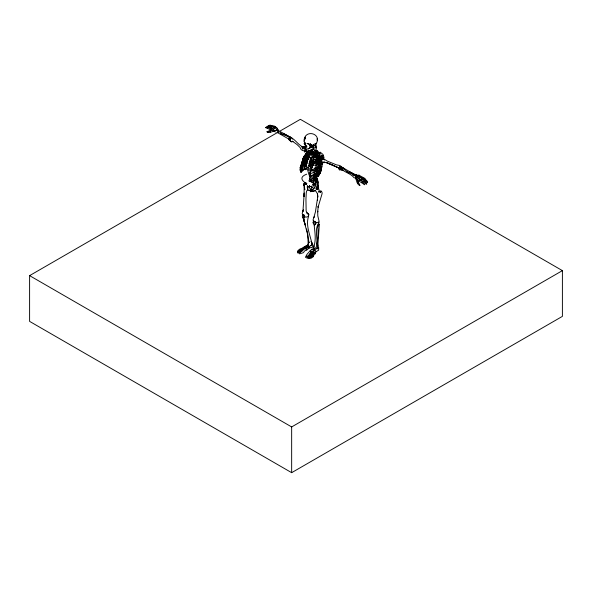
<?xml version="1.0" encoding="UTF-8"?>
<svg xmlns="http://www.w3.org/2000/svg" width="592" height="592" viewBox="0 0 592 592"><rect width="100%" height="100%" fill="white"/><g stroke="black" fill="none" stroke-linecap="round" stroke-linejoin="round"><path stroke-width="0.89" d="M316.039 182.691L316.498 181.27L316.135 181.544M317.549 182.314L317.083 188.707M317.245 188.315L317.06 188.641L317.993 185.244M311.333 186.236L311.991 187.79L310.571 189.373L309.327 187.412L309.505 185.481L308.691 187.331L309.897 186.45L310.844 186.48M313.819 250.327L313.827 249.365L313.138 248.921L311.74 249.343L313.079 249.373L311.74 249.343M303.918 184.164L304.806 189.61L304.177 186.561L304.066 196.574M310.223 151.841L309.905 154.238M311.377 146.157L311.644 145.04M320.672 171.14L320.723 168.898M316.75 179.672L316.787 178.399L316.801 179.739M318.385 172.346L318.185 173.027L317.179 169.541M311.407 144.677L312.384 145.75L312.036 145.58M316.143 179.169L316.18 180.02L316.239 178.828M311.377 149.991L307.337 151.345L306.441 150.879L305.361 148.836L305.849 146.106M317.001 160.898L316.964 161.853L315.344 162.275M312.635 251.704L311.94 250.867L306.952 258.408L309.653 255.966L311.57 252.636L312.391 252.177M304.088 196.463L304.229 192.985L302.934 211.455L303.111 210.478M305.272 145.092L305.812 143.353L305.272 145.092L305.546 143.079L303.999 141.606C303.874 127.909 323.706 133.681 315.477 144.7L316.261 143.286L315.277 145.092M309.808 178.74L310.082 180.826L312.532 182.24L314.004 181.189L313.908 179.887M305.553 155.393L303.282 158.16L303.222 158.723L305.687 155.925L303.097 158.797L302.956 161.779L302.956 158.227L305.405 155.333L307.766 154.164M316.047 181.581L316.01 182.336L316.306 178.806M320.679 168.964L320.568 171.288C318.577 174.277 316.779 178.273 313.405 178.51L312.043 177.718M341.11 167.477L340.948 166.3L339.889 165.538L336.485 164.865L327.258 161.091L324.105 159.085L322.462 159.181L321.404 160.772M309.853 175.95L310.282 176.83M316.838 163.688L316.905 162.578M317.763 187.176L317.06 188.641L317.334 186.606M313.967 175.646L313.856 177.304L313.057 177.8M317.179 188.448L317.268 186.924L317.149 188.811L316.535 188.286L317.408 184.815M304.281 143.101L304.281 143.915L305.679 145.558L305.487 144.996L305.42 148.673L305.605 147.297M364.517 179.058L364.938 178.444L359.551 175.521L358.648 176.875M302.231 163.732L302.357 162.097M305.857 146.994L305.331 150.546L305.428 148.895M315.403 168.594L315.514 167.95L316.246 168.01L318.296 170.903M310.097 258.156L309.461 258.526L311.007 255.685L311.747 255.966L311.34 255.263L311.88 255.189L313.449 251.77L314.034 251.97L314.078 252.888L312.199 255.892L310.178 258.097M309.831 176.497L309.72 178.858L311.769 180.234L313.02 180.175L313.841 179.346L313.834 178.007M319.776 157.968L319.85 157.132M302.549 147.541L302.386 149.14L302.29 148.666M304.281 143.915L304.614 142.073M316.076 247.996C317.638 240.759 318.718 232.93 317.615 225.604L318.503 224.287L319.354 224.309L317.749 246.849L317.749 244.696L317.926 248.551L317.068 248.914L316.298 248.396M303.097 158.797L302.69 162.26L306.301 164.635L306.286 166.419L306.693 165.079L303.474 164.694L302.024 163.436M304.066 183.49L303.896 185.348L304.066 183.49L305.539 182.44M305.235 150.131L305.383 148.881L305.132 151.16M318.185 173.027L318.289 172.213L318.2 172.886M320.76 168.787L320.583 170.259L321.278 166.885M317.231 160.809L319.473 159.736M302.26 163.784L302.667 160.721L302.423 161.283M314.322 216.679L313.834 217.516L315.418 211.951L317.852 196.137L317.467 193.688L317.697 197.151L317.364 193.569L315.344 190.328M314.789 177.186C317.638 175.099 320.716 172.339 320.953 168.579M316.387 158.641L316.986 157.805M316.158 180.427C314.618 186.983 317.12 186.954 311.163 190.091L312.421 190.076L309.875 189.914L310.445 191.719L315.21 190.609M311.681 182.055L313.679 183.52L313.96 185.54L315.573 184.038M324.453 161.956L323.891 162.889L323.165 162.127M313.575 181.211L313.723 180.294M316.106 179.139L316.801 177.955L317.423 178.148L317.719 180.567M306.804 147.179L306.767 146.046M321.537 167.225C321.375 172.302 318.045 177.289 313.353 179.161C308.24 177.889 308.869 171.872 306.871 168.143L306.101 168.143L306.871 168.143M298.028 251.193L305.309 246.945M315.506 183.809L315.64 184.415L315.98 183.638L315.462 184.06L316.061 184.793M318.518 159.403L318.659 158.663M320.79 170.022C322.144 172.612 313.309 181.344 319.71 173.449L318.126 175.942L319.473 173.774M309.742 147.119L309.623 147.719L310.038 147.171L311.14 147.378M316.698 164.539L316.461 165.716L315.277 165.945M314.796 177.889L314.685 176.816M301.839 164.317L301.321 166.729L301.136 165.878L302.179 167.27M358.752 176.372L358.922 175.602L358.071 175.609M320.716 170.378L321.552 167.048M320.649 169.593L321.049 167.817M313.73 158.116L313.56 159.529L313.989 159.84M322.322 158.508L322.507 157.679L322.351 158.693L323.04 159.5L322.048 158.234M322.041 163.57L321.9 164.176L320.886 160.647L318.437 159.196M267.532 127.968L268.354 127.184L270.551 127.887M315.151 182.699L315.358 181.115M313.212 162.593L312.776 164.598L313.146 165.02M316.957 248.411L315.27 249.447L314.308 249.417L313.353 247.426L314.241 246.02M298.139 251.874L305.413 246.864L305.842 248.033M313.168 152.699L313.235 154.083L314.182 155.333L313.664 154.231M313.782 156.606L313.634 158.049L314.056 158.293M310.682 171.428L310.156 173.937L310.63 174.573M316.291 166.5L315.869 168.143L315.003 168.143L315.669 168.927M313.434 161.216L313.605 162.83M358.012 176.867L358.249 175.95L358.545 176.246L358.153 176.216M314.766 177.726L314.988 176.89L313.338 176.542M304.503 140.482L305.465 137.152L304.332 139.756L305.309 137.492L305.198 137.892M313.383 146.313L313.005 147.674L313.405 146.661M301.898 162.075L300.773 166.167L302.186 168.52M313.494 154.031L313.864 155.881M322.514 156.673L322.929 155.652L321.796 156.754M314.581 179.872L314.737 179.324L315.669 181.004L314.84 180.123M269.434 125.933L270.093 125.164L271.38 125.756M311.311 169.356L310.852 171.177L311.222 171.643M312.702 164.842L312.199 166.67L312.561 167.151M320.524 192.156L320.886 190.927L321.996 192.171L322.1 193.658L318.067 207.207L318.244 206.268L317.697 211.869L317.749 211.181L317.786 215.821L319.177 221.674L316.89 222.836L315.21 221.963M268.021 126.851L267.614 127.006L268.309 127.421M301.779 164.739L300.581 168.75L300.277 167.847L301.572 164.62M312.021 167.048L311.481 169.075L311.932 169.734M317.112 156.059L316.883 156.791L318.252 156.695M320.716 191.453L320.886 190.927L320.228 192.393L320.894 191.401L320.376 192.341L319.436 191.394M313.56 155.866L313.753 155.274M303.444 209.775L302.194 213.379L302.542 214.533M270.514 125.874L271.491 125.415L273.267 126.562M269.604 125.363L268.968 126.029L268.768 125.696L270.093 125.164M269.604 128.568L270.596 127.754L273.667 129.063M322.277 158.33L322.507 157.679M314.53 150.849L313.442 151.648L312.665 151.337L312.761 150.509M300.558 168.335L299.989 169.867L300.928 172.294L304.155 168.705M363.754 181.293L364.48 180.449L361.941 178.599L361.083 179.531M316.246 153.668L316.779 153.039M314.182 247.574L313.76 246.672C316.542 239.22 314.574 230.806 313.975 223.103M306.626 154.675L307.544 152.248M270.699 127.302L271.75 126.518L274.695 128.205M301.572 163.94L299.974 168.017L301.483 170.104L300.544 170.896L301.439 170.644L300.166 169.704L301.247 171.724L300.928 172.294L302.305 170.903M312.776 152.381L314.204 153.683L315.314 153.254L315.41 152.507L317.238 152.714M305.79 168.431L305.679 169.741L306.427 169.186M311.644 244.748L311.636 243.393M317.334 200.333L317.578 199.756M308.972 150.546L308.373 151.944L308.639 153.261M322.455 157.872L321.922 158.197M309.594 153.898L309.912 153.18M309.431 173.271L309.808 172.746L310.016 173.93M313.642 145.432L314.382 143.789M321.626 162.23L320.05 165.701L316.846 168.491L312.435 169.453M358.515 176.66L359.174 175.217L357.509 175.121L356.532 175.839L355.896 178.821M318.126 189.077L318.429 187.353M322.203 162.8L320.339 166.655M315.832 181.825L315.987 180.368L313.812 179.85M301.099 169.282L300.61 170.267L301.15 171.436L300.677 171.636L301.476 170.37M308.314 243.43L308.839 242.372M313.989 155L313.235 155.896M309.409 146.061L309.794 145.321L309.32 144.241L309.675 145.003M304.451 150.953L304.103 151.604L304.621 152.077L306.227 151.219M313.346 189.292L314.197 187.701L313.575 184.556M321.241 158.797L319.525 161.979L316.054 163.866M313.501 152.581L313.834 153.927L313.375 153.35M317.467 187.908L317.06 188.641L318.244 185.622L318.385 182.218L316.75 178.754M298.198 251.63L297.717 252.347L300.322 251.163M304.969 155.985L306.486 153.306L305.198 155.622L306.086 158.316L308.395 159.352L308.462 158.545L307.107 157.361L306.493 154.63L307.389 152.026L308.55 150.834M361.764 182.41L362.474 181.626L364.842 184.408M290.42 138.772L290.058 139.201L287.631 138.395L277.026 132.364M316.542 152.81L316.158 152.381L316.639 152.063M317.416 158.227L317.179 159.485M317.527 157.331L317.305 157.679L317.763 156.976L317.06 157.738M302.778 250.379L301.432 251.644L297.724 252.984L301.432 250.261L302.416 250.268L301.787 250.298L305.724 247.153L306.345 248.359L305.043 248.684M309.838 168.232L312.657 166.3M266.267 127.339L269.811 126.429M272.209 126.718L273.363 126.422L275.724 128.198M302.675 165.309L300.529 168.528L303.385 164.598M357.191 177.8L357.923 177.341M298.072 250.927L297.584 251.681L301.047 250.386M359.477 180.493L360.365 179.628L362.385 181.774M310.63 146.905C310.578 148.281 306.375 149.85 308.95 148.363M314.063 145.898L312.805 146.979L313.605 146.387M318.289 157.576L319.517 156.887L320.679 157.013M316.283 161.897L315.847 162.208M315.684 154.949L316.269 154.186L315.469 152.743M318.622 187.679L316.705 189.603M313.908 217.382L313.124 219.617L313.368 221.475L314.137 222.059L313.375 220.986L314.137 222.059M307.485 161.372L307.707 160.484L305.494 159.159L304.88 155.533L306.404 152.736L308.439 151.485M314.004 161.142L313.812 161.653L313.508 160.099L314.315 159.352M340.999 168.986L341.517 168.357M276.582 129.766L277.382 128.827L276.494 127.45M362.045 178.629L362.852 178.059L365.36 180.057M302.179 162.711L305.161 159.315L309.527 156.932L305.124 159.344L302.046 162.83M301.994 169.778L303.03 168.594M314.47 170.289L312.99 170.341M319.821 169.031L316.831 172.427L312.613 174.966M302.238 249.905L301.269 250.616M302.527 161.438L304.961 158.7L309.105 156.133M305.161 150.642L305.827 149.909M301.913 162.119L305.065 158.73M322.174 156.932L321.271 155.2L313.449 155.407L311.547 154.031L311.207 154.297L310.726 155.726L313.804 156.717L315.876 156.695L313.397 156.473C315.839 157.687 319.058 154.838 320.879 157.391L321.493 157.487M310.112 250.727L311.584 249.476L313.442 249.831L313.73 250.756M309.675 253.813L308.75 255.3L306.974 256.499M302.112 163.377L304.828 160.543L308.935 158.079M310.46 150.464L311.503 149.428M341.155 169.09L340.111 169.689L340.659 169.201L340.407 169.919L339.571 169.852L338.143 167.647L326.303 162.548L338.461 167.81C333.444 165.523 328.331 162.289 322.744 162.06M306.626 183.009L304.702 184.238M302.061 249.528L301.062 250.113M360.284 179.739L357.131 177.289L356.369 178.007L356.384 178.962L358.641 180.116L359.152 181.13L361.594 182.758L362.319 182.025M312.058 146.749L312.953 145.861M315.847 147.341L316.261 146.194L314.611 145.329M312.213 149.554L313.005 148.792M302.349 164.184L305.183 161.431M316.794 150.168L316.276 150.657L314.641 150.42M320.117 167.373L316.676 170.585L312.273 172.309M275.051 127.879L273.822 129.123L273.341 131.098L273.926 131.409L276.057 130.122M317.031 167.358L316.076 167.529M308.491 243.749L307.833 244.341L308.469 246.057L309.964 246.361L310.622 245.65M315.447 156.147L317.149 154.608L318.045 152.529L317.512 150.812L316.38 150.531L316.017 151.263L316.676 151.33L317.031 152.618L316.313 153.898L313.819 155.437M302.926 170.459L306.242 168.091M315.329 154.786L316.357 153.868M316.246 157.25L314.552 157.442M314.419 148.037L315.07 147.46M305.753 183.912L306.552 184.053L305.672 183.86L306.064 184.541M316.417 169.638L315.455 169.786M267.725 128.538L265.534 127.613L266.755 127.058M313.464 148.052L312.909 148.207L313.79 147.793M308.158 244.607L307.115 245.428L307.352 246.76M308.987 170.008L308.624 170.289L308.891 169.312L307.788 167.077L308.269 167.07L307.396 167.447M303.104 164.672L307.019 161.734M305.391 147.556L304.029 148.451L303.067 147.911L304.236 146.439L305.516 146.542M302.926 249.402L304.31 248.388M265.534 127.613L265.986 127.287M273.016 130.788L273.911 130.151M315.862 183.446L314.53 184.571L313.405 182.676L310.674 181.307M310.556 147.674L311.044 147.341L310.896 147.963L310.874 146.949M304.162 165.057L307.529 162.763M364.857 180.382L365.604 179.887L366.988 181.152M316.039 251.77L318.644 250.157L318.711 247.508L317.475 247.079M305.857 160.98L308.55 159.174M307.951 148.888L306.819 149.147M308.943 166.818L311.118 165.39L313.183 164.85M359.174 175.217L357.361 177.141L357.413 178.133M273.726 131.202L270.551 132.216L270.078 130.98L270.522 132.016L268.294 132.534L267.85 131.72L268.191 132.305L267.392 132.364L267.066 131.639L269.042 130.921L269.36 131.883L269.027 131.298L270.618 130.299L273.571 129.648M267.443 126.488L269.552 125.881M311.732 167.536L310.008 168.357M307.603 153.735L306.034 154.667L303.77 157.405L303.814 156.813L304.606 160.018L307.692 161.453M320.02 162.726L316.387 164.887L311.991 165.434L308.854 163.725L309.246 163.577L308.957 164.62M308.439 165.797L310.918 164.332L313.323 163.888M358.153 176.542L358.767 176.179L362.696 178.236M318.378 153.535L316.254 153.543M29.6 275.635L300.344 119.325L562.4 270.625L562.4 316.365L291.656 472.675L29.6 321.375L29.6 275.635L291.656 426.936L562.4 270.625M307.559 153.099C304.614 154.364 302.127 157.59 304.022 160.839L307.048 162.682L306.589 163.555L306.959 163.473L303.2 161.483M315.987 160.602L316.468 159.655L317.534 159.344L317.068 159.07L317.571 159.529M304.584 146.779L305.642 146.49M304.088 150.057L302.638 150.671L301.069 149.495L300.048 147.482L297.051 144.559L292.396 141.214L292.973 141.518L292.011 141.747L292.766 141.288L291.331 141.969L289.984 140.6L290.043 138.913L290.287 139.756L289.68 137.929L291.131 137.485M321.789 159.921L322.921 159.3M308.883 154.963C304.902 156.458 301.372 160.092 301.617 164.576L303.148 165.523L302.431 167.566L302.912 167.455M305.331 246.198L306.589 245.525L308.084 246.272M303.992 166.485L304.813 166.041L304.221 166.411L304.244 167.27L306.649 166.322M305.013 157.857L309.15 155.652M302.275 169.142L301.55 169.512L302.053 169.327L300.277 167.847M305.028 246.59L306.871 246.05M314.737 152.544L313.109 152.499M356.251 176.453L356.872 176.15M318.466 163.459L319.155 163.126M309.845 162.985L311.429 162.23M308.669 165.745L312.339 167.832M313.642 149.265L313.153 149.487L313.73 149.288M313.057 162.963L313.797 162.659M309.89 163.089L311.518 162.43M364.909 178.806L367.047 181.315L366.381 181.411L365.035 179.879M356.924 177.807L355.844 178.643L356.998 182.432L358.338 184.563L359.877 185.57M320.701 157.028L320.02 157.687L321.027 158.279L324.039 157.613L323.054 154.49L320.176 152.129L319.739 153.261M315.092 151.478L316.868 151.582M316.594 163.703L317.919 163.244M310.038 160.743L313.856 159.988M313.227 160.965L309.261 162.215M275.347 132.06L274.392 131.091L276.442 130.114L278.418 131.964M310.615 150.383L312.273 149.872M317.667 159.255L316.979 159.463L320.331 160.743M276.938 128.605L277.574 128.738L277.53 129.574L276.886 129.441M312.117 145.832L310.793 145.943L310.423 143.671L310.452 144.248M364.391 180.678L366.788 183.89M317.704 151.915L318.296 151.744L319.732 154.571L318.333 158.478L315.307 159.685L311.947 160.151L310.082 159.477L310.104 160.343L311.925 161.683L315.373 161.49M306.715 174.166C299.012 176.949 301.757 180.775 306.404 183.653L306.871 183.453L306.501 183.712M309.89 151.774L312.569 151.064M309.705 152.44L312.865 151.596M308.069 186.606L307.189 187.442L307.374 186.539L307.766 189.669L306.597 191.112L306.264 192.814L305.946 199.097L306.138 211.07L307.685 213.779L306.841 212.757M309.964 152.329L312.909 151.567M310.186 158.752L312.65 158.123M316.002 159.026L315.536 159.144L316.283 159.056M316.912 169.83L317.645 169.053L317.231 168.787M312.569 150.146L309.535 150.886L312.028 150.353M307.285 246.205L308.328 246.154L309.697 247.619L309.076 248.403L307.596 247.9M316.898 169.615L312.221 170.703L310.09 169.534L309.853 171.458M311.296 157.583L312.872 157.25M310.467 157.805L312.865 157.317L313.975 157.65M312.28 191.334L315.521 190.691M314.47 149.265L316.513 148.888M313.767 156.828L310.948 157.679L310.726 158.382L311.984 159.322M310.696 191.379L311.533 191.223M300.211 250.046L297.991 250.497L300.44 248.655L301.15 248.766L304.443 246.701L305.124 246.775M310.134 153.853L313.471 153.247M310.067 154.061L310.933 153.957L312.317 155.097M319.31 161.549L317.46 161.327M311.429 154.542L313.131 154.253M316.52 153.661L317.734 153.461M312.176 180.168L310.112 179.272L310.452 180.042L310.149 178.991M310.252 153.254L313.264 152.825M310.053 153.898L313.087 153.461M342.812 170.059L341.451 170.281L341.007 169.697M312.228 161.853L312.702 161.786M315.736 162.186L311.651 162.711L309.468 161.498L309.475 162.489L312.021 164.295M362.03 179.702L362.644 179.628M366.959 182.654L367.639 182.454L367.343 181.84M315.003 168.143L314.211 168.106M356.68 176.098L347.349 171.961M315.455 160.684L317.009 160.21L317.001 159.226M271.817 126.111L273.955 125.874L276.804 127.709M314.404 180.012L314.204 180.286M316.165 152.344L316.898 152.292M317.009 154.949L318.378 154.845M314.47 253.013L315.388 252.976L315.876 252.029L315.58 250.705L314.1 249.735L313.471 250.275L313.553 251.94M310.489 181.189L311.251 181.204M314.204 153.683L315.329 153.528L315.691 152.396M310.844 145.151L312.709 145.21M288.985 138.987L288.822 138.617L289.133 139.66L290.184 140.2L289.325 140.171L288.422 137.892M313.442 172.716L314.641 172.76M310.26 190.661L308.084 190.358L307.263 185.651L307.618 186.228M314.574 155.082L313.612 154.593L314.996 155.104M315.817 174.433L316.283 174.47L316.091 173.508M309.135 143.73L307.389 143.582L309.461 144.663M315.188 163.74L315.691 163.784M270.951 128.138L268.983 126.762M340.985 166.581L353.898 174.152L349.132 171.732L357.035 175.395M311.784 186.65L309.165 186.465L311.784 186.65L312.546 187.375M317.401 161.009L320.279 161.29L318.999 161.128M310.356 181.811L309.113 181.278L309.017 180.331M318.2 162.652L316.705 162.097L317.956 161.424L319.14 162.156M310.793 145.943L311.547 146.069M314.093 145.617L315.691 145.906L316.098 145.188M315.218 150.716L316.579 150.96M305.916 147.756L305.479 147.667L305.28 148.622L306.034 149.709L305.376 148.807M315.677 151.855L317.06 152.122M317.904 187.338L318.651 187.494L317.934 185.511M316.446 154.112L317.963 154.453M307.677 213.32L308.698 214.363L307.093 213.187L308.95 214.504L308.277 216.554L305.96 217.19L304.636 216.561L303.689 215.044L304.221 215.606L303.933 215.325M315.092 151.966L315.684 152.107M316.039 152.943L317.549 153.306M309.638 172.827L312.169 173.471M308.484 247.478L309.853 247.826L312.339 247.382L312.983 245.687L312.746 244.355L311.547 243.46M316.927 160.291L318.748 160.78M319.258 160.913L316.705 159.714M317.046 164.139L318.725 164.635L318.74 165.479L316.224 164.99M319.095 162.467L317.001 161.446M316.609 162.941L317.852 163.281M315.669 167.233L317.534 167.758L318.222 166.87L317.786 166.522M312.709 175.75L309.845 174.936L312.65 175.979L316.75 173.545L319.917 170.355L322.137 166.759L321.907 162.467L320.857 161.32M352.876 174.995L355.984 176.231L355.252 177.948L354.09 177.755C350.797 173.397 344.426 172.442 340.77 168.439L341.207 168.476L340.4 168.394L340.141 167.595L341.244 166.796L348.488 172.783L346.623 171.31M315.27 171.724L317.023 172.043L316.727 171.058M313.671 176.098L315.632 176.734L316.172 176.571L315.758 175.676M313.619 177.319L315.654 177.992M313.649 178.236L316.18 178.688L316.217 178.037L313.812 176.816M314.241 178.917L316.38 179.65M312.539 146.557L311.259 146.054M315.44 247.974L316.069 248.189M313.952 174.721L314.966 175.106M310.415 251.977L311.525 252.392M366.833 182.062L363.695 179.968M281.474 133.962L280.889 133.725L290.591 137.551M303.807 167.077L304.244 167.27M311.873 176.845L310.193 175.698L310.067 175.025M305.339 145.025L306.367 145.721M290.184 140.2L289.133 139.66M321.656 160.639L319.532 158.168M312.961 152.381L314.907 152.647L315.469 151.9L315.151 151.13M305.901 148.459L303.977 147.371M360.225 177.156L361.15 177.63M366.418 184.267L363.584 181.418L360.728 180.234L359.018 178.614M318.466 158.123L321.197 159.655L318.688 158.168L321.064 159.463L320.849 159.07L321.693 162.756M271.869 128.286L272.727 128.76M315.321 145.884L315.95 146.683M316.224 150.146L316.698 150.412L315.832 150.879L315.499 150.375L317.356 151.226M358.093 176.394L361.853 178.725M313.619 156.636L315.018 157.687L316.209 157.553L316.883 156.954L316.779 155.674M317.527 163.007L316.624 162.415L317.053 162.733M316.202 163.37L316.668 163.644M314.729 173.153L315.196 173.426M320.094 159.352L321.352 160.099M364.472 184.785L361.69 182.662M318.733 155.888L320.22 156.799M318.555 153.432L319.525 154.031M280.445 131.713L291.101 137.529L290.176 137.033C295.216 139.305 298.079 144.907 303.259 147.216L301.594 146.868L303.814 147.356L304.406 149.006M266.985 126.806L267.562 127.176M318.829 163.703L320.672 165.494M291.434 137.64L292.433 139.113M319.554 159.093L320.975 160.062M279.853 132.408L282.865 134.488M278.373 131.024L277.078 130.284L277.248 129.234L278.965 130.432M274.614 127.628L275.073 127.961M324.579 160.032L322.936 157.442M319.088 152.921L320.168 153.816L319.155 152.988M318.918 152.81L319.798 153.483M310.608 245.465L311.466 245.769L312.162 244.984L311.444 241.973L311.962 243.83C310.245 235.017 305.502 225.545 308.491 216.546L308.328 215.888M319.584 157.916L321.271 159.27M272.601 130.61L270.803 129.367L270.189 129.729L267.725 128.368M318.866 163.229L320.205 164.376M314.759 180.286L315.499 181.226L315.358 182.477L315.203 181.907M269.441 125.534L271.706 126.644M313.013 184.193L312.761 185.252L313.679 183.52M315.669 151.345L316.084 151.744M317.66 166.907L319.754 169.8M318.215 166.115L319.673 167.558M318.644 222.252L319.177 222.799C314.16 228.534 317.697 237.17 316.853 244.089M271.195 126.518L271.795 127.132M314.796 180.738L314.988 181.041M309.712 152.544L310.682 153.639M318.859 164.939L319.917 166.152M306.848 246.442L307.936 247.382L308.343 248.699L306.9 249.957L306.153 249.306L305.997 247.493L306.397 248.462L306.153 247.967M318.681 161.897L320.346 163.843M313.738 172.701L314.426 173.574M320.42 161.786L321.604 163.288L321.508 162.312M270.041 125.896L270.522 126.584M305.946 149.051L305.657 148.481M311.133 186.132L311.999 187.568M267.066 131.639L267.332 132.097M318.666 188.767L319.488 191.505M359.921 185.296L357.131 179.724M339.024 168.809L339.571 169.852M321.848 161.424L322.092 161.912M307.263 150.975L308.121 152.706L307.618 152.04L310.437 153.476L310.497 154.009L308.95 154.697L306.982 152.773L306.271 150.997M315.825 180.545L316.246 181.47M313.353 247.426L314.308 249.417L313.967 248.707M304.932 144.315L305.613 145.787L305.487 144.996M318.437 191.223L318.94 192.444M314.5 184.386L314.063 183.254L314.53 184.571M321.515 162.06L322.3 164.28L321.885 162.252M277.589 129.522L277.774 130.299L277.759 129.581M308.143 243.652L307.81 234.558L306.619 228.971M316.024 147.216L316.195 147.748M321.848 155.023L322.233 156.251M306.915 256.099L307.041 256.75L306.005 257.542L305.435 257.217L306.967 254.375L309.979 250.956L310.778 251.26L310.978 252.236M308.95 154.978L308.906 157.561L307.529 156.754L306.878 154.445M316.528 147.489L316.653 148.007M316.468 154.675L316.616 155.296M303.008 217.249L305.568 225.7L303.881 220.557L307.278 233.085L309.061 242.676L309.024 242.158M320.82 158.597L321.345 160.943M317.475 180.382L317.867 182.218M316.787 181.189L317.009 182.447M339.394 168.357L339.593 169.512L339.394 167.677M315.255 152.847L315.314 153.254M306.212 166.167L306.286 166.803M305.317 144.182L305.428 145.277M316.38 178.865L316.409 179.243M315.425 145.099L315.455 145.662M314.093 248.559L314.167 250.312M316.979 188.249L316.994 188.693M315.336 183.89L315.358 184.482M313.797 220.964L313.841 222.34M289.14 139.031L289.155 139.742M316.964 157.568L316.972 158.567M291.656 426.936L291.656 472.675M308.817 258.023L308.121 258.297L312.243 251.6L313.064 251.274L313.479 252.207L312.569 252.71L311.133 255.485L308.861 257.949M313.072 222.821L314.419 224.76L315.884 223.739L315.684 222.303L314.826 221.253L313.168 222.126L313.072 222.821M317.319 139.756L317.305 140.43L317.268 138.476L317.319 139.756M339.519 166.774L339.46 168.172L339.519 166.774M300.24 252.14L298.967 253.354L299.596 253.857L303.385 252.688L304.599 250.964L306.73 249.957L305.479 248.211L300.24 252.14M303.378 218.825L303.541 219.41L303.378 218.825M318.022 186.125L317.771 187.62L318.022 186.125M275.162 126.54L274.155 126.703L275.228 126.547M312.065 256.247L311.126 258.23L313.397 256.647L313.264 255.751L313.316 256.151L314.352 254.368L315.462 253.724L315.41 252.71L313.753 252.806L312.065 256.247M303.689 146.853L303.548 147.541L303.689 146.912M314.034 251.97L313.619 253.383L314.034 251.97M318.37 225.263L318.037 226.196L318.933 224.338L318.37 225.263M318.341 172.598L318.096 173.227L318.341 172.627M304.103 184.26L303.844 184.919L304.525 183.742L304.103 184.26M302.616 214.748L302.283 216.176L302.904 218.1L304.406 217.442L303.807 214.881L302.616 214.748M320.916 170.666L318.563 174.64L320.916 170.666M317.889 187.871L316.764 189.536L316.143 189.262L316.098 188.219L316.491 189.396L317.889 187.871M267.791 126.296L268.317 126.015L267.799 126.266M319.895 173.597L318.119 176.068L319.895 173.597M315.669 223.924L315.173 224.538L315.669 223.924M318.355 173.227L314.796 177.038L318.355 173.227M305.435 168.594L304.318 169.179L305.435 168.594M311.658 160.388L310.134 160.839L311.658 160.388M304.414 219.055L303.548 219.218L304.414 219.055M313.73 144.973L313.094 145.129L313.797 145.61L313.73 144.973M304.917 165.035L304.133 164.931L306.649 165.316L304.917 165.035M356.473 174.951L355.992 174.855L356.473 174.951M343.538 170.341L342.294 169.993L343.538 170.341M314.633 163.636L313.693 163.192L314.633 163.636M343.264 168.135L341.939 167.654L343.264 168.135M288.015 136.056L283.709 133.933L288.015 136.056M290.783 141.185L290.073 140.215L290.783 141.185M342.516 170.104L341.71 169.356L342.516 170.104M312.117 255.337L312.199 255.892L312.117 255.337M322.699 159.093L322.351 158.693L323.032 159.514L322.699 159.093M314.663 225.648L314.359 224.805L314.663 225.648M311.481 242.128L311.081 241.366L311.977 243.179L311.481 242.128M357.886 181.5L357.649 180.59L358.256 183.246L357.886 181.5M304.081 216.524L303.807 214.881L304.244 217.582L304.081 216.524"/></g></svg>
